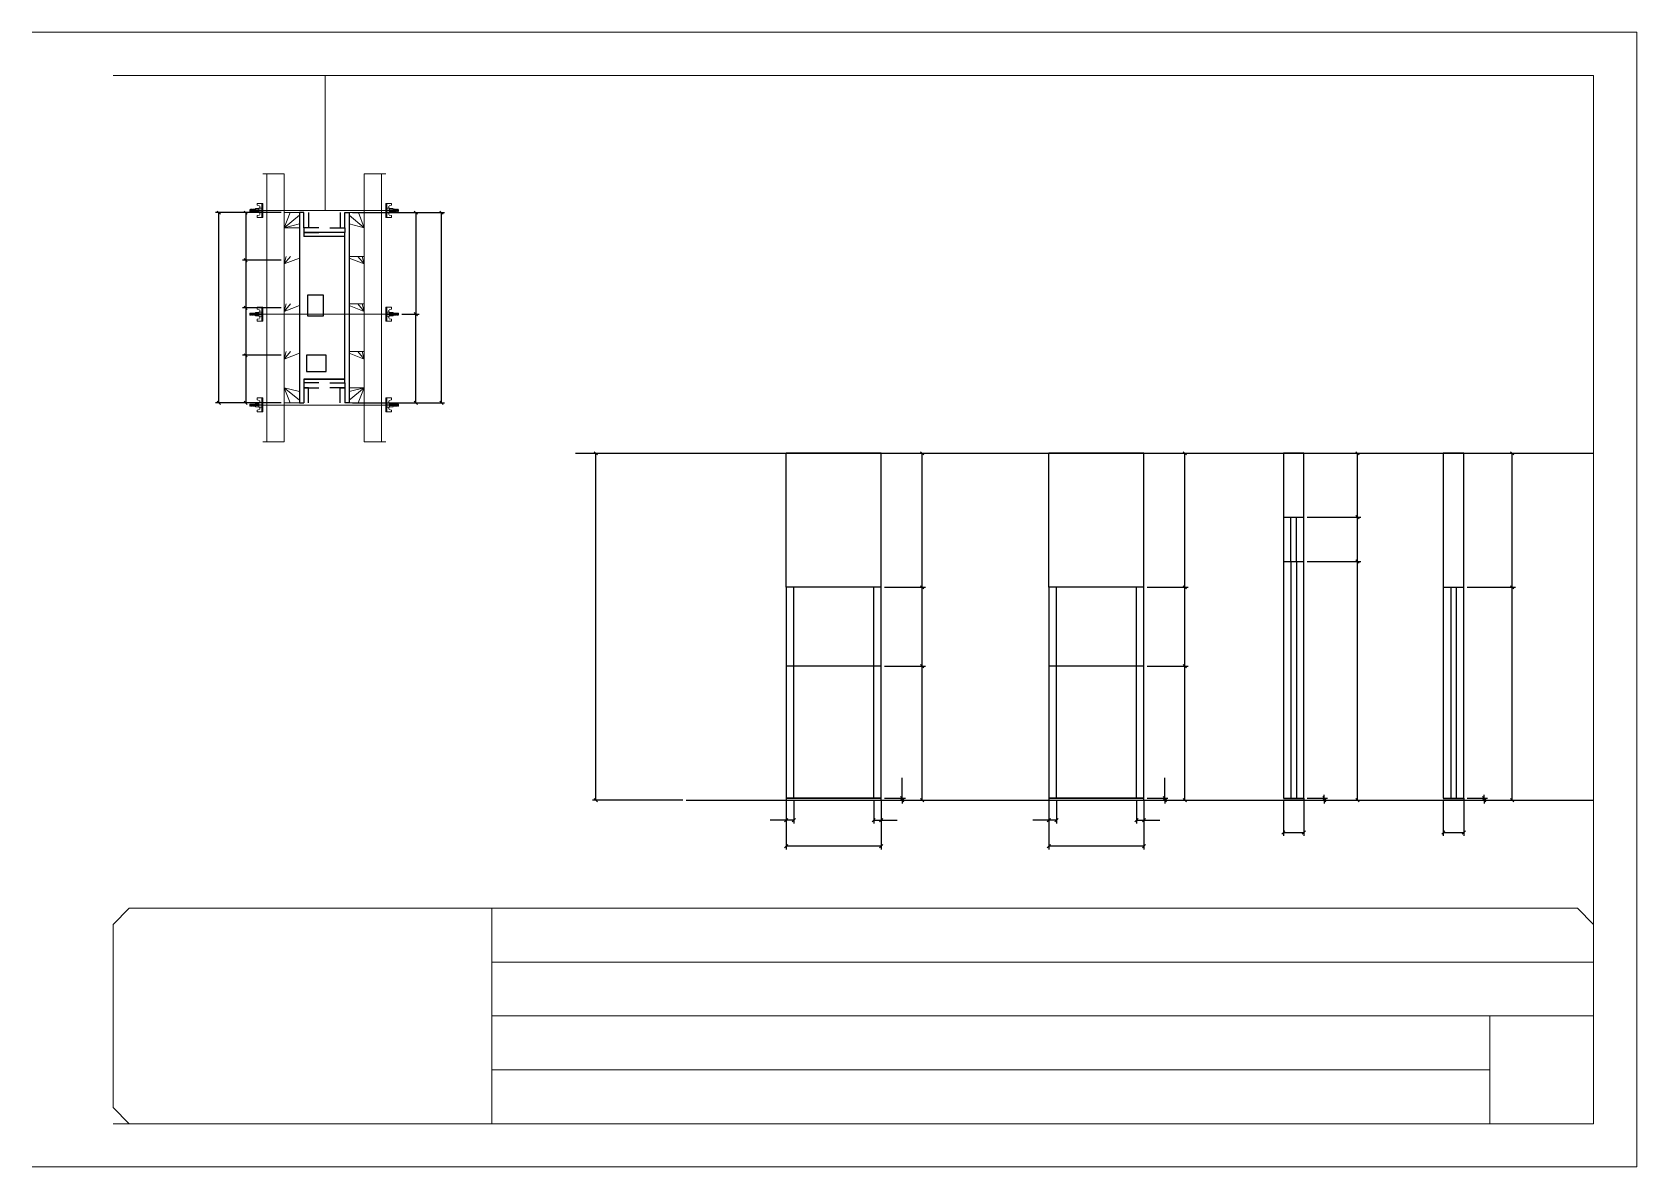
# Model space of a CAD drawing. Header units: metres. Extents: x 4341 to 8996, y 11849 to 12899.
# Drawn here: x 4341 to 5826, y 11849 to 12899 of the extents above; entities that cross this region are included whole.
import ezdxf

# ---------------------------------------------------------------- set-up
doc = ezdxf.new("R2010")
doc.units = ezdxf.units.M
for name, color, linetype in [('00 - FELIPE', 7, 'Continuous'), ('CHAPA', 7, 'Continuous'), ('COTA', 7, 'Continuous'), ('Hachura', 7, 'Continuous'), ('Madeira', 7, 'Continuous'), ('NIVEL 2° PAV.', 7, 'Continuous'), ('Nível', 7, 'Continuous'), ('Painéis', 7, 'Continuous'), ('Perfil Metálico', 7, 'Continuous'), ('SARR_2.2x7', 7, 'Continuous'), ('SARRAFO', 7, 'Continuous'), ('SARRAFO DE PRESSAO', 7, 'Continuous'), ('Texto Seção', 7, 'Continuous')]:
    doc.layers.add(name, color=color, linetype=linetype)

msp = doc.modelspace()

# ---------------------------------------------------------------- linework, layer by layer
at = {"layer": '00 - FELIPE', "color": 4, "lineweight": 25}
for p, q in [((5522.2, 12449.8), (5570.8, 12449.8)), ((5567.8, 12408.8), (5567.8, 12449.8)), ((5522.2, 12408.8), (5570.8, 12408.8))]:
    msp.add_line(p, q, dxfattribs=at)
at = {"layer": '00 - FELIPE', "color": 0, "lineweight": 25}
for p, q in [((5569.3, 12448.3), (5566.3, 12451.3)), ((5566.3, 12410.3), (5569.3, 12407.3))]:
    msp.add_line(p, q, dxfattribs=at)
at = {"layer": 'CHAPA', "color": 1, "lineweight": 25}
for points in [[(4592.6, 12731.5), (4588.6, 12731.5), (4588.6, 12555.5), (4592.6, 12555.5)], [(4592.6, 12731.5), (4588.6, 12731.5), (4588.6, 12555.5), (4592.6, 12555.5)], [(4630.6, 12731.5), (4634.6, 12731.5), (4634.6, 12555.5), (4630.6, 12555.5)], [(4630.6, 12731.5), (4634.6, 12731.5), (4634.6, 12555.5), (4630.6, 12555.5)], [(4630.6, 12709.5), (4630.6, 12713.1), (4592.6, 12713.1), (4592.6, 12709.5)], [(4630.6, 12709.5), (4630.6, 12713.1), (4592.6, 12713.1), (4592.6, 12709.5)], [(4630.6, 12573.9), (4630.6, 12577.5), (4592.6, 12577.5), (4592.6, 12573.9)], [(4630.6, 12573.9), (4630.6, 12577.5), (4592.6, 12577.5), (4592.6, 12573.9)]]:
    msp.add_lwpolyline(points, dxfattribs=at)
at = {"layer": 'COTA', "color": 241, "lineweight": 25}
for p, q in [((4571.6, 12731.5), (4511, 12731.5)), ((4514, 12555.5), (4514, 12731.5)), ((4571.6, 12731.5), (4535.9, 12731.5)), ((4538.9, 12731.5), (4538.9, 12687.5)), ((4637.6, 12731.5), (4723, 12731.5)), ((4671.6, 12731.5), (4699.3, 12731.5)), ((4696.3, 12731.5), (4696.3, 12637.6)), ((4720, 12555.5), (4720, 12731.5)), ((4571.6, 12687.5), (4535.9, 12687.5)), ((4571.6, 12687.5), (4535.9, 12687.5)), ((4538.9, 12687.5), (4538.9, 12643.5)), ((4571.6, 12643.5), (4535.9, 12643.5)), ((4571.6, 12643.5), (4535.9, 12643.5)), ((4538.9, 12643.5), (4538.9, 12599.5)), ((4683.4, 12637.6), (4699.3, 12637.6)), ((4683.4, 12637.6), (4699.3, 12637.6)), ((4696.3, 12555.5), (4696.3, 12637.6)), ((4571.6, 12599.5), (4535.9, 12599.5)), ((4571.6, 12599.5), (4535.9, 12599.5)), ((4538.9, 12599.5), (4538.9, 12555.5)), ((4571.6, 12555.5), (4511, 12555.5)), ((4571.6, 12555.5), (4535.9, 12555.5)), ((4637.6, 12555.5), (4723, 12555.5)), ((4671.6, 12555.5), (4699.3, 12555.5)), ((5127, 12508.8), (5039, 12508.8)), ((5039, 12384.8), (5039, 12508.8)), ((5127, 12384.8), (5127, 12508.8)), ((5370.1, 12508.8), (5282.1, 12508.8)), ((5282.1, 12384.8), (5282.1, 12508.8)), ((5370.1, 12384.8), (5370.1, 12508.8))]:
    msp.add_line(p, q, dxfattribs=at)
at = {"layer": 'COTA', "color": 0, "lineweight": 25}
for p, q in [((4515.5, 12730), (4512.5, 12733)), ((4540.4, 12730), (4537.4, 12733)), ((4697.8, 12730), (4694.8, 12733)), ((4721.5, 12730), (4718.5, 12733)), ((4537.4, 12689), (4540.4, 12686)), ((4540.4, 12686), (4537.4, 12689)), ((4537.4, 12645), (4540.4, 12642)), ((4540.4, 12642), (4537.4, 12645)), ((4697.8, 12636.1), (4694.8, 12639.1)), ((4694.8, 12639.1), (4697.8, 12636.1)), ((4537.4, 12601), (4540.4, 12598)), ((4540.4, 12598), (4537.4, 12601)), ((4512.5, 12557), (4515.5, 12554)), ((4537.4, 12557), (4540.4, 12554)), ((4694.8, 12557), (4697.8, 12554)), ((4718.5, 12557), (4721.5, 12554)), ((5166.4, 12507.3), (5163.4, 12510.3)), ((5409.4, 12507.3), (5406.4, 12510.3)), ((5569.3, 12507.3), (5566.3, 12510.3)), ((5712.3, 12507.3), (5709.3, 12510.3)), ((5566.3, 12451.3), (5569.3, 12448.3)), ((5569.3, 12407.3), (5566.3, 12410.3)), ((5166.4, 12383.3), (5163.4, 12386.3)), ((5163.4, 12386.3), (5166.4, 12383.3)), ((5409.4, 12383.3), (5406.4, 12386.3)), ((5406.4, 12386.3), (5409.4, 12383.3)), ((5709.3, 12386.3), (5712.3, 12383.3)), ((5712.3, 12383.3), (5709.3, 12386.3)), ((5163.4, 12313.3), (5166.4, 12310.3)), ((5166.4, 12310.3), (5163.4, 12313.3)), ((5406.4, 12313.3), (5409.4, 12310.3)), ((5409.4, 12310.3), (5406.4, 12313.3)), ((5144.8, 12191.3), (5147.8, 12188.3)), ((5147.8, 12186.3), (5144.8, 12189.3)), ((5163.4, 12189.3), (5166.4, 12186.3)), ((5387.8, 12191.3), (5390.8, 12188.3)), ((5390.8, 12186.3), (5387.8, 12189.3)), ((5406.4, 12189.3), (5409.4, 12186.3)), ((5535.5, 12191.3), (5538.5, 12188.3)), ((5538.5, 12186.3), (5535.5, 12189.3)), ((5566.3, 12189.3), (5569.3, 12186.3)), ((5683.5, 12191.3), (5686.5, 12188.3)), ((5686.5, 12186.3), (5683.5, 12189.3)), ((5709.3, 12189.3), (5712.3, 12186.3)), ((5040.5, 12170.8), (5037.5, 12167.8)), ((5044.5, 12167.8), (5047.5, 12170.8)), ((5121.5, 12170.8), (5118.5, 12167.8)), ((5125.5, 12167.8), (5128.5, 12170.8)), ((5283.6, 12170.8), (5280.6, 12167.8)), ((5287.6, 12167.8), (5290.6, 12170.8)), ((5364.6, 12170.8), (5361.6, 12167.8)), ((5368.6, 12167.8), (5371.6, 12170.8)), ((5500.6, 12159.4), (5497.6, 12156.4)), ((5516.6, 12156.4), (5519.6, 12159.4)), ((5648.6, 12159.4), (5645.6, 12156.4)), ((5664.6, 12156.4), (5667.6, 12159.4)), ((5040.5, 12146.7), (5037.5, 12143.7)), ((5125.5, 12143.7), (5128.5, 12146.7)), ((5283.6, 12146.7), (5280.6, 12143.7)), ((5368.6, 12143.7), (5371.6, 12146.7))]:
    msp.add_line(p, q, dxfattribs=at)
at = {"layer": 'COTA', "color": 180, "lineweight": 25}
for p, q in [((4611, 12655.1), (4596, 12655.1)), ((4596, 12655.1), (4596, 12636.1)), ((4611, 12636.1), (4611, 12655.1)), ((4596, 12636.1), (4611, 12636.1)), ((4613.3, 12599.5), (4595.3, 12599.5)), ((4595.3, 12599.5), (4595.3, 12584.5)), ((4613.3, 12584.5), (4613.3, 12599.5)), ((4595.3, 12584.5), (4613.3, 12584.5))]:
    msp.add_line(p, q, dxfattribs=at)
at = {"layer": 'COTA', "color": 4, "lineweight": 25}
for p, q in [((5130, 12508.8), (5167.9, 12508.8)), ((5164.9, 12384.8), (5164.9, 12508.8)), ((5373.1, 12508.8), (5410.9, 12508.8)), ((5407.9, 12384.8), (5407.9, 12508.8)), ((5521.1, 12508.8), (5570.8, 12508.8)), ((5567.8, 12449.8), (5567.8, 12508.8)), ((5669.1, 12508.8), (5713.8, 12508.8)), ((5710.8, 12384.8), (5710.8, 12508.8)), ((5521.1, 12449.8), (5570.8, 12449.8)), ((5521.1, 12408.8), (5570.8, 12408.8)), ((5567.8, 12187.8), (5567.8, 12408.8)), ((5130, 12384.8), (5167.9, 12384.8)), ((5130, 12384.8), (5167.9, 12384.8)), ((5164.9, 12311.8), (5164.9, 12384.8)), ((5373.1, 12384.8), (5410.9, 12384.8)), ((5373.1, 12384.8), (5410.9, 12384.8)), ((5407.9, 12311.8), (5407.9, 12384.8)), ((5669.1, 12384.8), (5713.8, 12384.8)), ((5669.1, 12384.8), (5713.8, 12384.8)), ((5710.8, 12187.8), (5710.8, 12384.8)), ((5130, 12311.8), (5167.9, 12311.8)), ((5130, 12311.8), (5167.9, 12311.8)), ((5164.9, 12187.8), (5164.9, 12311.8)), ((5373.1, 12311.8), (5410.9, 12311.8)), ((5373.1, 12311.8), (5410.9, 12311.8)), ((5407.9, 12187.8), (5407.9, 12311.8)), ((5146.3, 12189.8), (5146.3, 12208.6)), ((5389.3, 12189.8), (5389.3, 12208.6)), ((5537, 12189.8), (5537, 12192.8)), ((5685, 12189.8), (5685, 12192.8)), ((5039, 12186.8), (5039, 12142.2)), ((5039, 12184.8), (5039, 12166.3)), ((5046, 12186.8), (5046, 12166.3)), ((5120, 12186.8), (5120, 12166.3)), ((5127, 12186.8), (5127, 12142.2)), ((5127, 12184.8), (5127, 12166.3)), ((5130, 12189.8), (5149.3, 12189.8)), ((5130, 12187.8), (5149.3, 12187.8)), ((5130, 12187.8), (5167.9, 12187.8)), ((5146.3, 12187.8), (5146.3, 12189.8)), ((5146.3, 12187.8), (5146.3, 12184.8)), ((5282.1, 12186.8), (5282.1, 12142.2)), ((5282.1, 12184.8), (5282.1, 12166.3)), ((5289.1, 12186.8), (5289.1, 12166.3)), ((5363.1, 12186.8), (5363.1, 12166.3)), ((5370.1, 12186.8), (5370.1, 12142.2)), ((5370.1, 12184.8), (5370.1, 12166.3)), ((5373.1, 12189.8), (5392.3, 12189.8)), ((5373.1, 12187.8), (5392.3, 12187.8)), ((5373.1, 12187.8), (5410.9, 12187.8)), ((5389.3, 12187.8), (5389.3, 12189.8)), ((5389.3, 12187.8), (5389.3, 12184.8)), ((5499.1, 12186.8), (5499.1, 12154.9)), ((5518.1, 12186.8), (5518.1, 12154.9)), ((5521.1, 12189.8), (5540, 12189.8)), ((5521.1, 12187.8), (5540, 12187.8)), ((5521.1, 12187.8), (5570.8, 12187.8)), ((5537, 12187.8), (5537, 12189.8)), ((5537, 12187.8), (5537, 12184.8)), ((5647.1, 12186.8), (5647.1, 12154.9)), ((5666.1, 12186.8), (5666.1, 12154.9)), ((5669.1, 12189.8), (5688, 12189.8)), ((5669.1, 12187.8), (5688, 12187.8)), ((5669.1, 12187.8), (5713.8, 12187.8)), ((5685, 12187.8), (5685, 12189.8)), ((5685, 12187.8), (5685, 12184.8)), ((5039, 12169.3), (5024.3, 12169.3)), ((5046, 12169.3), (5039, 12169.3)), ((5120, 12169.3), (5127, 12169.3)), ((5127, 12169.3), (5141.8, 12169.3)), ((5282.1, 12169.3), (5267.3, 12169.3)), ((5289.1, 12169.3), (5282.1, 12169.3)), ((5363.1, 12169.3), (5370.1, 12169.3)), ((5370.1, 12169.3), (5384.8, 12169.3)), ((5499.1, 12157.9), (5518.1, 12157.9)), ((5647.1, 12157.9), (5666.1, 12157.9)), ((5127, 12145.2), (5039, 12145.2)), ((5370.1, 12145.2), (5282.1, 12145.2))]:
    msp.add_line(p, q, dxfattribs=at)
at = {"layer": 'COTA', "color": 241, "lineweight": 25}
for points in [[(5518.1, 12449.8), (5518.1, 12508.8), (5499.1, 12508.8), (5499.1, 12449.8)], [(5666.1, 12384.8), (5666.1, 12508.8), (5647.1, 12508.8), (5647.1, 12384.8)]]:
    msp.add_lwpolyline(points, dxfattribs=at)
at = {"layer": 'Hachura', "color": 0, "lineweight": 9}
for p, q in [((4543.1, 12734.6), (4542.8, 12734.2)), ((4542.8, 12734.2), (4542.8, 12733)), ((4543.1, 12732.6), (4542.8, 12733)), ((4543.4, 12734.6), (4543.1, 12734.6)), ((4543.1, 12732.6), (4543.1, 12734.6)), ((4543.7, 12732.6), (4543.1, 12733.9)), ((4543.7, 12732.5), (4543.1, 12733.7)), ((4543.1, 12733.1), (4543.4, 12732.5)), ((4543.1, 12732.9), (4543.2, 12732.6)), ((4543.4, 12734.6), (4544.4, 12732.6)), ((4543.4, 12734.6), (4544.4, 12732.6)), ((4543.5, 12734.6), (4544.6, 12732.5)), ((4544.8, 12732.5), (4543.7, 12734.7)), ((4543.7, 12732.6), (4544.4, 12732.6)), ((4544.6, 12734.6), (4543.9, 12734.6)), ((4544.9, 12732.6), (4543.9, 12734.6)), ((4544.6, 12734.6), (4545.5, 12732.6)), ((4544.7, 12734.6), (4545.7, 12732.5)), ((4546, 12732.5), (4544.9, 12734.7)), ((4545.5, 12732.6), (4544.9, 12732.6)), ((4545.7, 12734.6), (4545.1, 12734.6)), ((4546.1, 12732.6), (4545.1, 12734.6)), ((4545.3, 12734.6), (4545.1, 12734.6)), ((4545.7, 12734.6), (4546.7, 12732.6)), ((4545.8, 12734.6), (4546.9, 12732.5)), ((4547.1, 12732.5), (4546.1, 12734.7)), ((4546.3, 12732.6), (4546.1, 12732.6)), ((4546.9, 12734.6), (4546.2, 12734.6)), ((4547.2, 12732.6), (4546.2, 12734.6)), ((4546.3, 12732.6), (4546.7, 12732.6)), ((4546.9, 12734.6), (4547.9, 12732.6)), ((4547.9, 12733.4), (4547.2, 12734.7)), ((4547.2, 12732.6), (4547.9, 12732.6)), ((4547.9, 12733.7), (4547.4, 12734.6)), ((4547.9, 12734.6), (4547.4, 12734.6)), ((4547.9, 12731.9), (4547.9, 12735.2)), ((4547.9, 12731.9), (4547.9, 12735.2)), ((4547.9, 12735.2), (4551.1, 12735.2)), ((4547.9, 12734.2), (4551.1, 12734.2)), ((4547.9, 12732.6), (4551.1, 12732.6)), ((4551.1, 12731.9), (4547.9, 12731.9)), ((4554.6, 12740), (4549.4, 12740)), ((4549.4, 12740), (4549.4, 12738.3)), ((4549.4, 12738.3), (4551.6, 12737.7)), ((4549.4, 12728.8), (4551.6, 12729.3)), ((4549.4, 12727.1), (4549.4, 12728.8)), ((4553.7, 12727.1), (4549.4, 12727.1)), ((4551.1, 12735.5), (4551.1, 12731.6)), ((4553.7, 12735.5), (4551.1, 12735.5)), ((4551.1, 12731.6), (4551.1, 12731.9)), ((4551.1, 12731.6), (4551.1, 12731.9)), ((4551.1, 12731.6), (4553.7, 12731.6)), ((4553.7, 12733.8), (4551.7, 12733.8)), ((4551.7, 12733.3), (4553.7, 12733.3)), ((4551.9, 12737.4), (4551.9, 12735.5)), ((4551.9, 12729.7), (4551.9, 12731.6)), ((4553.6, 12739.8), (4554.6, 12739.8)), ((4553.6, 12739.6), (4554.6, 12739.6)), ((4553.6, 12739.3), (4554.6, 12739.3)), ((4553.6, 12738.8), (4554.6, 12738.8)), ((4553.6, 12738), (4554.6, 12738)), ((4553.6, 12736.6), (4554.6, 12736.6)), ((4553.6, 12730.5), (4554.6, 12730.5)), ((4553.6, 12729.1), (4554.6, 12729.1)), ((4553.6, 12728.2), (4554.6, 12728.2)), ((4553.6, 12727.8), (4554.6, 12727.8)), ((4553.6, 12727.4), (4554.6, 12727.4)), ((4553.6, 12727.2), (4554.6, 12727.2)), ((4553.7, 12740), (4553.7, 12727.1)), ((4553.7, 12740), (4553.7, 12734.8)), ((4553.7, 12733.5), (4553.7, 12735.5)), ((4553.7, 12734.8), (4553.7, 12734.2)), ((4553.7, 12733.5), (4554.6, 12733.5)), ((4553.7, 12727.1), (4554.6, 12727.1)), ((4554, 12734.5), (4553.8, 12734.5)), ((4553.8, 12732.6), (4554.2, 12732.6)), ((4554.4, 12734.5), (4554, 12734.5)), ((4554.6, 12727.1), (4554.6, 12740)), ((4554.6, 12728), (4554.6, 12735.9)), ((4668.6, 12727.1), (4668.6, 12740)), ((4668.6, 12740), (4673.7, 12740)), ((4669.5, 12739.8), (4668.6, 12739.8)), ((4669.5, 12739.6), (4668.6, 12739.6)), ((4669.5, 12739.3), (4668.6, 12739.3)), ((4669.5, 12738.8), (4668.6, 12738.8)), ((4669.5, 12738), (4668.6, 12738)), ((4669.5, 12736.6), (4668.6, 12736.6)), ((4668.6, 12728), (4668.6, 12735.9)), ((4669.5, 12733.5), (4668.6, 12733.5)), ((4669.5, 12730.5), (4668.6, 12730.5)), ((4669.5, 12729.1), (4668.6, 12729.1)), ((4669.5, 12728.2), (4668.6, 12728.2)), ((4669.5, 12727.8), (4668.6, 12727.8)), ((4669.5, 12727.4), (4668.6, 12727.4)), ((4669.5, 12727.2), (4668.6, 12727.2)), ((4669.5, 12727.1), (4668.6, 12727.1)), ((4668.7, 12734.5), (4669.2, 12734.5)), ((4669.3, 12732.6), (4668.9, 12732.6)), ((4669.2, 12734.5), (4669.4, 12734.5)), ((4669.5, 12740), (4669.5, 12727.1)), ((4669.5, 12740), (4669.5, 12734.8)), ((4669.5, 12733.5), (4669.5, 12735.5)), ((4669.5, 12735.5), (4672.1, 12735.5)), ((4669.5, 12734.8), (4669.5, 12734.2)), ((4669.5, 12733.8), (4671.5, 12733.8)), ((4671.5, 12733.3), (4669.5, 12733.3)), ((4672.1, 12731.6), (4669.5, 12731.6)), ((4669.5, 12727.1), (4673.7, 12727.1)), ((4671.3, 12737.4), (4671.3, 12735.5)), ((4671.3, 12729.7), (4671.3, 12731.6)), ((4673.7, 12738.3), (4671.5, 12737.7)), ((4673.7, 12728.8), (4671.5, 12729.3)), ((4672.1, 12735.5), (4672.1, 12731.6)), ((4675.3, 12735.2), (4672.1, 12735.2)), ((4675.3, 12734.2), (4672.1, 12734.2)), ((4675.3, 12732.6), (4672.1, 12732.6)), ((4672.1, 12731.9), (4675.3, 12731.9)), ((4672.1, 12731.6), (4672.1, 12731.9)), ((4672.1, 12731.6), (4672.1, 12731.9)), ((4673.7, 12740), (4673.7, 12738.3)), ((4673.7, 12727.1), (4673.7, 12728.8)), ((4675.2, 12731.9), (4675.2, 12735.2)), ((4675.3, 12731.9), (4675.3, 12735.2)), ((4675.3, 12733.4), (4675.9, 12734.7)), ((4676.2, 12734.6), (4675.3, 12732.6)), ((4675.3, 12733.7), (4675.7, 12734.6)), ((4675.3, 12734.6), (4675.7, 12734.6)), ((4675.9, 12732.6), (4675.3, 12732.6)), ((4675.9, 12732.6), (4676.9, 12734.6)), ((4676, 12732.5), (4677.1, 12734.7)), ((4676.2, 12734.6), (4676.9, 12734.6)), ((4677.3, 12734.6), (4676.2, 12732.5)), ((4677.4, 12734.6), (4676.4, 12732.6)), ((4676.9, 12732.6), (4676.4, 12732.6)), ((4676.9, 12732.6), (4677.1, 12732.6)), ((4677.1, 12732.6), (4678, 12734.6)), ((4677.2, 12732.5), (4678.2, 12734.7)), ((4677.4, 12734.6), (4678, 12734.6)), ((4678.5, 12734.6), (4677.4, 12732.5)), ((4678.6, 12734.6), (4677.6, 12732.6)), ((4677.6, 12732.6), (4678.2, 12732.6)), ((4677.8, 12734.6), (4678, 12734.6)), ((4678.2, 12732.6), (4679.2, 12734.6)), ((4678.3, 12732.5), (4679.4, 12734.7)), ((4678.6, 12734.6), (4679.2, 12734.6)), ((4679.6, 12734.6), (4678.6, 12732.5)), ((4679.7, 12734.6), (4678.8, 12732.6)), ((4679.7, 12734.6), (4678.8, 12732.6)), ((4679.4, 12732.6), (4678.8, 12732.6)), ((4679.4, 12732.6), (4680, 12733.9)), ((4679.5, 12732.5), (4680, 12733.7)), ((4679.7, 12734.6), (4680, 12734.6)), ((4680, 12733.1), (4679.7, 12732.5)), ((4680, 12732.9), (4679.9, 12732.6)), ((4680, 12734.6), (4680.4, 12734.2)), ((4680, 12732.6), (4680, 12734.6)), ((4680, 12732.6), (4680.4, 12733)), ((4680.4, 12734.2), (4680.4, 12733)), ((4543.1, 12638.6), (4542.8, 12638.2)), ((4542.8, 12638.2), (4542.8, 12637)), ((4543.4, 12638.6), (4543.1, 12638.6)), ((4543.1, 12636.6), (4543.1, 12638.6)), ((4543.7, 12636.6), (4543.1, 12637.9)), ((4543.7, 12636.5), (4543.1, 12637.7)), ((4543.4, 12638.6), (4544.4, 12636.6)), ((4543.4, 12638.6), (4544.4, 12636.6)), ((4543.5, 12638.6), (4544.6, 12636.5)), ((4544.8, 12636.5), (4543.7, 12638.7)), ((4544.6, 12638.6), (4543.9, 12638.6)), ((4544.9, 12636.6), (4543.9, 12638.6)), ((4544.6, 12638.6), (4545.5, 12636.6)), ((4544.7, 12638.6), (4545.7, 12636.5)), ((4546, 12636.5), (4544.9, 12638.7)), ((4545.7, 12638.6), (4545.1, 12638.6)), ((4546.1, 12636.6), (4545.1, 12638.6)), ((4545.3, 12638.6), (4545.1, 12638.6)), ((4545.7, 12638.6), (4546.7, 12636.6)), ((4545.8, 12638.6), (4546.9, 12636.5)), ((4547.1, 12636.5), (4546.1, 12638.7)), ((4546.9, 12638.6), (4546.2, 12638.6)), ((4547.2, 12636.6), (4546.2, 12638.6)), ((4546.9, 12638.6), (4547.9, 12636.6)), ((4547.9, 12637.4), (4547.2, 12638.7)), ((4547.9, 12637.7), (4547.4, 12638.6)), ((4547.9, 12638.6), (4547.4, 12638.6)), ((4547.9, 12635.9), (4547.9, 12639.2)), ((4547.9, 12635.9), (4547.9, 12639.2)), ((4547.9, 12639.2), (4551.1, 12639.2)), ((4547.9, 12638.2), (4551.1, 12638.2)), ((4554.6, 12644), (4549.4, 12644)), ((4549.4, 12644), (4549.4, 12642.3)), ((4549.4, 12642.3), (4551.6, 12641.7)), ((4551.1, 12639.5), (4551.1, 12635.6)), ((4553.7, 12639.5), (4551.1, 12639.5)), ((4553.7, 12637.8), (4551.7, 12637.8)), ((4551.9, 12641.4), (4551.9, 12639.5)), ((4553.6, 12643.8), (4554.6, 12643.8)), ((4553.6, 12643.6), (4554.6, 12643.6)), ((4553.6, 12643.3), (4554.6, 12643.3)), ((4553.6, 12642.8), (4554.6, 12642.8)), ((4553.6, 12642), (4554.6, 12642)), ((4553.6, 12640.6), (4554.6, 12640.6)), ((4553.7, 12644), (4553.7, 12631.1)), ((4553.7, 12644), (4553.7, 12638.8)), ((4553.7, 12637.5), (4553.7, 12639.5)), ((4553.7, 12638.8), (4553.7, 12638.2)), ((4553.7, 12637.5), (4554.6, 12637.5)), ((4554, 12638.5), (4553.8, 12638.5)), ((4554.4, 12638.5), (4554, 12638.5)), ((4554.6, 12631.1), (4554.6, 12644)), ((4554.6, 12632), (4554.6, 12639.9)), ((4668.6, 12631.1), (4668.6, 12644)), ((4668.6, 12644), (4673.7, 12644)), ((4669.5, 12643.8), (4668.6, 12643.8)), ((4669.5, 12643.6), (4668.6, 12643.6)), ((4669.5, 12643.3), (4668.6, 12643.3)), ((4669.5, 12642.8), (4668.6, 12642.8)), ((4669.5, 12642), (4668.6, 12642)), ((4669.5, 12640.6), (4668.6, 12640.6)), ((4668.6, 12632), (4668.6, 12639.9)), ((4669.5, 12637.5), (4668.6, 12637.5)), ((4668.7, 12638.5), (4669.2, 12638.5)), ((4669.2, 12638.5), (4669.4, 12638.5)), ((4669.5, 12644), (4669.5, 12631.1)), ((4669.5, 12644), (4669.5, 12638.8)), ((4669.5, 12637.5), (4669.5, 12639.5)), ((4669.5, 12639.5), (4672.1, 12639.5)), ((4669.5, 12638.8), (4669.5, 12638.2)), ((4669.5, 12637.8), (4671.5, 12637.8)), ((4671.3, 12641.4), (4671.3, 12639.5)), ((4673.7, 12642.3), (4671.5, 12641.7)), ((4672.1, 12639.5), (4672.1, 12635.6)), ((4675.3, 12639.2), (4672.1, 12639.2)), ((4675.3, 12638.2), (4672.1, 12638.2)), ((4673.7, 12644), (4673.7, 12642.3)), ((4675.2, 12635.9), (4675.2, 12639.2)), ((4675.3, 12635.9), (4675.3, 12639.2)), ((4675.3, 12637.4), (4675.9, 12638.7)), ((4676.2, 12638.6), (4675.3, 12636.6)), ((4675.3, 12637.7), (4675.7, 12638.6)), ((4675.3, 12638.6), (4675.7, 12638.6)), ((4675.9, 12636.6), (4676.9, 12638.6)), ((4676, 12636.5), (4677.1, 12638.7)), ((4676.2, 12638.6), (4676.9, 12638.6)), ((4677.3, 12638.6), (4676.2, 12636.5)), ((4677.4, 12638.6), (4676.4, 12636.6)), ((4677.1, 12636.6), (4678, 12638.6)), ((4677.2, 12636.5), (4678.2, 12638.7)), ((4677.4, 12638.6), (4678, 12638.6)), ((4678.5, 12638.6), (4677.4, 12636.5)), ((4678.6, 12638.6), (4677.6, 12636.6)), ((4677.8, 12638.6), (4678, 12638.6)), ((4678.2, 12636.6), (4679.2, 12638.6)), ((4678.3, 12636.5), (4679.4, 12638.7)), ((4678.6, 12638.6), (4679.2, 12638.6)), ((4679.6, 12638.6), (4678.6, 12636.5)), ((4679.7, 12638.6), (4678.8, 12636.6)), ((4679.7, 12638.6), (4678.8, 12636.6)), ((4679.4, 12636.6), (4680, 12637.9)), ((4679.5, 12636.5), (4680, 12637.7)), ((4679.7, 12638.6), (4680, 12638.6)), ((4680, 12638.6), (4680.4, 12638.2)), ((4680, 12636.6), (4680, 12638.6)), ((4680.4, 12638.2), (4680.4, 12637)), ((4543.1, 12636.6), (4542.8, 12637)), ((4543.1, 12637.1), (4543.4, 12636.5)), ((4543.1, 12636.9), (4543.2, 12636.6)), ((4543.7, 12636.6), (4544.4, 12636.6)), ((4545.5, 12636.6), (4544.9, 12636.6)), ((4546.3, 12636.6), (4546.1, 12636.6)), ((4546.3, 12636.6), (4546.7, 12636.6)), ((4547.2, 12636.6), (4547.9, 12636.6)), ((4547.9, 12636.6), (4551.1, 12636.6)), ((4551.1, 12635.9), (4547.9, 12635.9)), ((4549.4, 12632.8), (4551.6, 12633.3)), ((4549.4, 12631.1), (4549.4, 12632.8)), ((4553.7, 12631.1), (4549.4, 12631.1)), ((4551.1, 12635.6), (4551.1, 12635.9)), ((4551.1, 12635.6), (4551.1, 12635.9)), ((4551.1, 12635.6), (4553.7, 12635.6)), ((4551.7, 12637.3), (4553.7, 12637.3)), ((4551.9, 12633.7), (4551.9, 12635.6)), ((4553.6, 12634.5), (4554.6, 12634.5)), ((4553.6, 12633.1), (4554.6, 12633.1)), ((4553.6, 12632.2), (4554.6, 12632.2)), ((4553.6, 12631.8), (4554.6, 12631.8)), ((4553.6, 12631.4), (4554.6, 12631.4)), ((4553.6, 12631.2), (4554.6, 12631.2)), ((4553.7, 12631.1), (4554.6, 12631.1)), ((4553.8, 12636.6), (4554.2, 12636.6)), ((4669.5, 12634.5), (4668.6, 12634.5)), ((4669.5, 12633.1), (4668.6, 12633.1)), ((4669.5, 12632.2), (4668.6, 12632.2)), ((4669.5, 12631.8), (4668.6, 12631.8)), ((4669.5, 12631.4), (4668.6, 12631.4)), ((4669.5, 12631.2), (4668.6, 12631.2)), ((4669.5, 12631.1), (4668.6, 12631.1)), ((4669.3, 12636.6), (4668.9, 12636.6)), ((4671.5, 12637.3), (4669.5, 12637.3)), ((4672.1, 12635.6), (4669.5, 12635.6)), ((4669.5, 12631.1), (4673.7, 12631.1)), ((4671.3, 12633.7), (4671.3, 12635.6)), ((4673.7, 12632.8), (4671.5, 12633.3)), ((4675.3, 12636.6), (4672.1, 12636.6)), ((4672.1, 12635.9), (4675.3, 12635.9)), ((4672.1, 12635.6), (4672.1, 12635.9)), ((4672.1, 12635.6), (4672.1, 12635.9)), ((4673.7, 12631.1), (4673.7, 12632.8)), ((4675.9, 12636.6), (4675.3, 12636.6)), ((4676.9, 12636.6), (4676.4, 12636.6)), ((4676.9, 12636.6), (4677.1, 12636.6)), ((4677.6, 12636.6), (4678.2, 12636.6)), ((4679.4, 12636.6), (4678.8, 12636.6)), ((4680, 12637.1), (4679.7, 12636.5)), ((4680, 12636.9), (4679.9, 12636.6)), ((4680, 12636.6), (4680.4, 12637)), ((4543.1, 12554.4), (4542.8, 12554.1)), ((4542.8, 12552.8), (4542.8, 12554.1)), ((4543.1, 12552.5), (4542.8, 12552.8)), ((4543.1, 12553.9), (4543.4, 12554.6)), ((4543.7, 12554.5), (4543.1, 12553.4)), ((4543.1, 12554.2), (4543.2, 12554.4)), ((4543.7, 12554.4), (4543.1, 12553.1)), ((4543.1, 12554.4), (4543.1, 12552.5)), ((4543.4, 12552.5), (4543.1, 12552.5)), ((4543.4, 12552.5), (4544.4, 12554.4)), ((4543.4, 12552.5), (4544.4, 12554.4)), ((4543.5, 12552.4), (4544.6, 12554.6)), ((4544.8, 12554.5), (4543.7, 12552.4)), ((4543.7, 12554.4), (4544.4, 12554.4)), ((4544.9, 12554.4), (4543.9, 12552.5)), ((4544.6, 12552.5), (4543.9, 12552.5)), ((4544.6, 12552.5), (4545.5, 12554.4)), ((4544.7, 12552.4), (4545.7, 12554.6)), ((4546, 12554.5), (4544.9, 12552.4)), ((4545.5, 12554.4), (4544.9, 12554.4)), ((4546.1, 12554.4), (4545.1, 12552.5)), ((4545.7, 12552.5), (4545.1, 12552.5)), ((4545.3, 12552.5), (4545.1, 12552.5)), ((4545.7, 12552.5), (4546.7, 12554.4)), ((4545.8, 12552.4), (4546.9, 12554.6)), ((4547.1, 12554.5), (4546.1, 12552.4)), ((4546.3, 12554.4), (4546.1, 12554.4)), ((4547.2, 12554.4), (4546.2, 12552.5)), ((4546.9, 12552.5), (4546.2, 12552.5)), ((4546.3, 12554.4), (4546.7, 12554.4)), ((4546.9, 12552.5), (4547.9, 12554.4)), ((4547.2, 12554.4), (4547.9, 12554.4)), ((4547.9, 12553.7), (4547.2, 12552.4)), ((4547.9, 12553.4), (4547.4, 12552.5)), ((4547.9, 12552.5), (4547.4, 12552.5)), ((4547.9, 12555.2), (4547.9, 12551.9)), ((4547.9, 12555.2), (4547.9, 12551.9)), ((4551.1, 12555.2), (4547.9, 12555.2)), ((4547.9, 12554.4), (4551.1, 12554.4)), ((4547.9, 12552.9), (4551.1, 12552.9)), ((4547.9, 12551.9), (4551.1, 12551.9)), ((4553.7, 12560), (4549.4, 12560)), ((4549.4, 12560), (4549.4, 12558.3)), ((4549.4, 12558.3), (4551.6, 12557.7)), ((4549.4, 12548.8), (4551.6, 12549.3)), ((4549.4, 12547.1), (4549.4, 12548.8)), ((4551.1, 12551.6), (4551.1, 12555.5)), ((4551.1, 12555.5), (4553.7, 12555.5)), ((4551.1, 12555.5), (4551.1, 12555.2)), ((4551.1, 12555.5), (4551.1, 12555.2)), ((4553.7, 12551.6), (4551.1, 12551.6)), ((4551.7, 12553.7), (4553.7, 12553.7)), ((4553.7, 12553.2), (4551.7, 12553.2)), ((4551.9, 12557.4), (4551.9, 12555.5)), ((4551.9, 12549.7), (4551.9, 12551.6)), ((4553.6, 12559.8), (4554.6, 12559.8)), ((4553.6, 12559.6), (4554.6, 12559.6)), ((4553.6, 12559.3), (4554.6, 12559.3)), ((4553.6, 12558.8), (4554.6, 12558.8)), ((4553.6, 12558), (4554.6, 12558)), ((4553.6, 12556.6), (4554.6, 12556.6)), ((4553.6, 12550.5), (4554.6, 12550.5)), ((4553.6, 12549.1), (4554.6, 12549.1)), ((4553.7, 12547.1), (4553.7, 12560)), ((4553.7, 12560), (4554.6, 12560)), ((4553.7, 12553.5), (4553.7, 12551.6)), ((4553.7, 12553.5), (4554.6, 12553.5)), ((4553.7, 12552.2), (4553.7, 12552.9)), ((4553.7, 12547.1), (4553.7, 12552.2)), ((4553.8, 12554.5), (4554.2, 12554.5)), ((4554, 12552.6), (4553.8, 12552.6)), ((4554.4, 12552.6), (4554, 12552.6)), ((4554.6, 12560), (4554.6, 12547.1)), ((4554.6, 12559), (4554.6, 12551.2)), ((4668.6, 12560), (4668.6, 12547.1)), ((4669.5, 12560), (4668.6, 12560)), ((4669.5, 12559.8), (4668.6, 12559.8)), ((4669.5, 12559.6), (4668.6, 12559.6)), ((4669.5, 12559.3), (4668.6, 12559.3)), ((4668.6, 12559), (4668.6, 12551.2)), ((4669.5, 12558.8), (4668.6, 12558.8)), ((4669.5, 12558), (4668.6, 12558)), ((4669.5, 12556.6), (4668.6, 12556.6)), ((4669.5, 12553.5), (4668.6, 12553.5)), ((4669.5, 12550.5), (4668.6, 12550.5)), ((4669.5, 12549.1), (4668.6, 12549.1)), ((4668.7, 12552.6), (4669.2, 12552.6)), ((4669.3, 12554.5), (4668.9, 12554.5)), ((4669.2, 12552.6), (4669.4, 12552.6)), ((4669.5, 12547.1), (4669.5, 12560)), ((4669.5, 12560), (4673.7, 12560)), ((4672.1, 12555.5), (4669.5, 12555.5)), ((4671.5, 12553.7), (4669.5, 12553.7)), ((4669.5, 12553.5), (4669.5, 12551.6)), ((4669.5, 12553.2), (4671.5, 12553.2)), ((4669.5, 12552.2), (4669.5, 12552.9)), ((4669.5, 12547.1), (4669.5, 12552.2)), ((4669.5, 12551.6), (4672.1, 12551.6)), ((4671.3, 12557.4), (4671.3, 12555.5)), ((4671.3, 12549.7), (4671.3, 12551.6)), ((4673.7, 12558.3), (4671.5, 12557.7)), ((4673.7, 12548.8), (4671.5, 12549.3)), ((4672.1, 12551.6), (4672.1, 12555.5)), ((4672.1, 12555.5), (4672.1, 12555.2)), ((4672.1, 12555.5), (4672.1, 12555.2)), ((4672.1, 12555.2), (4675.3, 12555.2)), ((4675.3, 12554.4), (4672.1, 12554.4)), ((4675.3, 12552.9), (4672.1, 12552.9)), ((4675.3, 12551.9), (4672.1, 12551.9)), ((4673.7, 12560), (4673.7, 12558.3)), ((4673.7, 12547.1), (4673.7, 12548.8)), ((4675.2, 12555.2), (4675.2, 12551.9)), ((4675.3, 12555.2), (4675.3, 12551.9)), ((4675.9, 12554.4), (4675.3, 12554.4)), ((4676.2, 12552.5), (4675.3, 12554.4)), ((4675.3, 12553.7), (4675.9, 12552.4)), ((4675.3, 12553.4), (4675.7, 12552.5)), ((4675.3, 12552.5), (4675.7, 12552.5)), ((4675.9, 12554.4), (4676.9, 12552.5)), ((4676, 12554.5), (4677.1, 12552.4)), ((4677.3, 12552.4), (4676.2, 12554.6)), ((4676.2, 12552.5), (4676.9, 12552.5)), ((4676.9, 12554.4), (4676.4, 12554.4)), ((4677.4, 12552.5), (4676.4, 12554.4)), ((4676.9, 12554.4), (4677.1, 12554.4)), ((4677.1, 12554.4), (4678, 12552.5)), ((4677.2, 12554.5), (4678.2, 12552.4)), ((4678.5, 12552.4), (4677.4, 12554.6)), ((4677.4, 12552.5), (4678, 12552.5)), ((4677.6, 12554.4), (4678.2, 12554.4)), ((4678.6, 12552.5), (4677.6, 12554.4)), ((4677.8, 12552.5), (4678, 12552.5)), ((4678.2, 12554.4), (4679.2, 12552.5)), ((4678.3, 12554.5), (4679.4, 12552.4)), ((4679.6, 12552.4), (4678.6, 12554.6)), ((4678.6, 12552.5), (4679.2, 12552.5)), ((4679.7, 12552.5), (4678.8, 12554.4)), ((4679.4, 12554.4), (4678.8, 12554.4)), ((4679.7, 12552.5), (4678.8, 12554.4)), ((4679.4, 12554.4), (4680, 12553.1)), ((4679.5, 12554.5), (4680, 12553.4)), ((4680, 12553.9), (4679.7, 12554.6)), ((4679.7, 12552.5), (4680, 12552.5)), ((4680, 12554.2), (4679.9, 12554.4)), ((4680, 12554.4), (4680.4, 12554.1)), ((4680, 12554.4), (4680, 12552.5)), ((4680, 12552.5), (4680.4, 12552.8)), ((4680.4, 12552.8), (4680.4, 12554.1)), ((4554.6, 12547.1), (4549.4, 12547.1)), ((4553.6, 12548.2), (4554.6, 12548.2)), ((4553.6, 12547.8), (4554.6, 12547.8)), ((4553.6, 12547.4), (4554.6, 12547.4)), ((4553.6, 12547.2), (4554.6, 12547.2)), ((4669.5, 12548.2), (4668.6, 12548.2)), ((4669.5, 12547.8), (4668.6, 12547.8)), ((4669.5, 12547.4), (4668.6, 12547.4)), ((4669.5, 12547.2), (4668.6, 12547.2)), ((4668.6, 12547.1), (4673.7, 12547.1))]:
    msp.add_line(p, q, dxfattribs=at)
at = {"layer": 'Hachura', "color": 251, "lineweight": 9}
for p, q in [((4679.4, 12733.5), (4547.6, 12733.5)), ((4679.4, 12637.5), (4547.6, 12637.5)), ((4679.4, 12553.5), (4547.6, 12553.5))]:
    msp.add_line(p, q, dxfattribs=at)
at = {"layer": 'Madeira', "color": 126, "lineweight": 18}
for p, q in [((4574.6, 12717.5), (4580, 12731.5)), ((4574.6, 12717.5), (4588.6, 12729)), ((4648.6, 12717.5), (4634.6, 12729)), ((4648.6, 12717.5), (4643.2, 12731.5)), ((4574.6, 12717.5), (4588.6, 12721)), ((4648.6, 12717.5), (4634.6, 12721)), ((4574.6, 12684), (4580.3, 12691)), ((4574.6, 12684), (4576.3, 12691)), ((4574.6, 12684), (4588.6, 12689.5)), ((4648.6, 12684), (4634.6, 12689.5)), ((4648.6, 12684), (4642.8, 12691)), ((4648.6, 12684), (4646.8, 12691)), ((4574.6, 12640), (4580.3, 12647)), ((4574.6, 12640), (4576.3, 12647)), ((4574.6, 12640), (4588.6, 12645.5)), ((4648.6, 12640), (4634.6, 12645.5)), ((4648.6, 12640), (4642.8, 12647)), ((4648.6, 12640), (4646.8, 12647)), ((4574.6, 12596), (4580.3, 12603)), ((4574.6, 12596), (4576.3, 12603)), ((4574.6, 12596), (4588.6, 12601.5)), ((4648.6, 12596), (4634.6, 12601.5)), ((4648.6, 12596), (4642.8, 12603)), ((4648.6, 12596), (4646.8, 12603)), ((4574.6, 12569.5), (4588.6, 12558)), ((4574.6, 12569.5), (4588.6, 12566.1)), ((4574.6, 12569.5), (4580, 12555.5)), ((4648.6, 12569.5), (4634.6, 12558)), ((4648.6, 12569.5), (4634.6, 12566.1)), ((4648.6, 12569.5), (4643.1, 12555.5))]:
    msp.add_line(p, q, dxfattribs=at)
for points in [[(4574.6, 12555.5), (4588.6, 12555.5), (4588.6, 12731.5), (4574.6, 12731.5)], [(4574.6, 12717.5), (4588.6, 12717.5), (4588.6, 12731.5), (4574.6, 12731.5)], [(4648.6, 12555.5), (4634.6, 12555.5), (4634.6, 12731.5), (4648.6, 12731.5)], [(4648.6, 12684), (4648.6, 12691), (4634.6, 12691), (4634.6, 12684)], [(4648.6, 12640), (4648.6, 12647), (4634.6, 12647), (4634.6, 12640)], [(4648.6, 12596), (4648.6, 12603), (4634.6, 12603), (4634.6, 12596)], [(4648.6, 12569.5), (4634.6, 12569.5), (4634.6, 12555.5), (4648.6, 12555.5)]]:
    msp.add_lwpolyline(points, dxfattribs=at)
at = {"layer": 'NIVEL 2° PAV.', "color": 4, "lineweight": 25}
for p, q in [((4859.7, 12508.8), (4865.9, 12508.8)), ((4862.9, 12187.8), (4862.9, 12508.8)), ((4943.4, 12187.8), (4859.9, 12187.8))]:
    msp.add_line(p, q, dxfattribs=at)
at = {"layer": 'NIVEL 2° PAV.', "color": 0, "lineweight": 25}
for p, q in [((4864.4, 12507.3), (4861.4, 12510.3)), ((4861.4, 12189.3), (4864.4, 12186.3))]:
    msp.add_line(p, q, dxfattribs=at)
at = {"layer": 'Nível', "color": 4, "lineweight": 25}
for p, q in [((4844.2, 12508.8), (5786.2, 12508.8)), ((4946.4, 12187.8), (5786.2, 12187.8))]:
    msp.add_line(p, q, dxfattribs=at)
at = {"layer": 'Painéis', "color": 200, "lineweight": 25}
for p, q in [((5499.1, 12449.8), (5499.1, 12189.8)), ((5499.1, 12449.8), (5518.1, 12449.8)), ((5518.1, 12189.8), (5518.1, 12449.8)), ((5499.1, 12408.8), (5518.1, 12408.8)), ((5039, 12384.8), (5039, 12187.8)), ((5127, 12384.8), (5039, 12384.8)), ((5127, 12187.8), (5127, 12384.8)), ((5282.1, 12384.8), (5282.1, 12187.8)), ((5370.1, 12384.8), (5282.1, 12384.8)), ((5370.1, 12187.8), (5370.1, 12384.8)), ((5647.1, 12384.8), (5647.1, 12189.8)), ((5647.1, 12384.8), (5666.1, 12384.8)), ((5666.1, 12189.8), (5666.1, 12384.8)), ((5127, 12311.8), (5039, 12311.8)), ((5370.1, 12311.8), (5282.1, 12311.8)), ((5039, 12189.8), (5127, 12189.8)), ((5282.1, 12189.8), (5370.1, 12189.8)), ((5499.1, 12189.8), (5518.1, 12189.8)), ((5647.1, 12189.8), (5666.1, 12189.8))]:
    msp.add_line(p, q, dxfattribs=at)
for points in [[(4592.6, 12577.5), (4630.6, 12577.5), (4630.6, 12709.5), (4592.6, 12709.5)], [(5127, 12189.8), (5039, 12189.8), (5039, 12187.8), (5127, 12187.8)], [(5370.1, 12189.8), (5282.1, 12189.8), (5282.1, 12187.8), (5370.1, 12187.8)], [(5499.1, 12189.8), (5518.1, 12189.8), (5518.1, 12187.8), (5499.1, 12187.8)], [(5647.1, 12189.8), (5666.1, 12189.8), (5666.1, 12187.8), (5647.1, 12187.8)]]:
    msp.add_lwpolyline(points, dxfattribs=at)
at = {"layer": 'Perfil Metálico', "color": 224, "lineweight": 18}
for points in [[(4554.6, 12767.5), (4574.6, 12767.5), (4574.6, 12519.5), (4554.6, 12519.5)], [(4570.6, 12519.5), (4558.6, 12519.5), (4558.6, 12767.5), (4570.6, 12767.5)], [(4668.6, 12767.5), (4648.6, 12767.5), (4648.6, 12519.5), (4668.6, 12519.5)], [(4652.6, 12519.5), (4664.6, 12519.5), (4664.6, 12767.5), (4652.6, 12767.5)]]:
    msp.add_lwpolyline(points, dxfattribs=at)
at = {"layer": 'SARR_2.2x7', "color": 40, "lineweight": 25}
for p, q in [((5506.1, 12408.8), (5506.1, 12449.8)), ((5511.1, 12408.8), (5511.1, 12449.8)), ((5506.1, 12408.8), (5506.1, 12189.8)), ((5511.1, 12408.8), (5511.1, 12189.8)), ((5046, 12311.8), (5046, 12384.8)), ((5120, 12311.8), (5120, 12384.8)), ((5289.1, 12311.8), (5289.1, 12384.8)), ((5363.1, 12311.8), (5363.1, 12384.8)), ((5654.1, 12384.8), (5654.1, 12189.8)), ((5659.1, 12384.8), (5659.1, 12189.8)), ((5046, 12189.8), (5046, 12311.8)), ((5120, 12189.8), (5120, 12311.8)), ((5289.1, 12189.8), (5289.1, 12311.8)), ((5363.1, 12189.8), (5363.1, 12311.8))]:
    msp.add_line(p, q, dxfattribs=at)
at = {"layer": 'SARRAFO', "color": 251, "lineweight": 25}
for points in [[(4597, 12731.5), (4597, 12717.5), (4592.6, 12717.5), (4592.6, 12731.5)], [(4626.2, 12731.5), (4626.2, 12717.5), (4630.6, 12717.5), (4630.6, 12731.5)], [(4606.6, 12717.5), (4592.6, 12717.5), (4592.6, 12713.1), (4606.6, 12713.1)], [(4616.6, 12717.5), (4630.6, 12717.5), (4630.6, 12713.1), (4616.6, 12713.1)], [(4606.6, 12573.9), (4592.6, 12573.9), (4592.6, 12569.5), (4606.6, 12569.5)], [(4597, 12555.5), (4597, 12569.5), (4592.6, 12569.5), (4592.6, 12555.5)], [(4616.6, 12573.9), (4630.6, 12573.9), (4630.6, 12569.5), (4616.6, 12569.5)], [(4626.2, 12555.5), (4626.2, 12569.5), (4630.6, 12569.5), (4630.6, 12555.5)]]:
    msp.add_lwpolyline(points, dxfattribs=at)
at = {"layer": 'SARRAFO DE PRESSAO', "color": 30, "lineweight": 9}
for p, q in [((4766.8, 11888.5), (4766.8, 12087.8)), ((4766.8, 12038), (5786.2, 12038)), ((4766.8, 11988.2), (5690.2, 11988.2)), ((5786.2, 11988.2), (5690.2, 11988.2)), ((5690.2, 11988.2), (5690.2, 11888.5)), ((4766.8, 11938.4), (5690.2, 11938.4))]:
    msp.add_line(p, q, dxfattribs=at)
at = {"layer": 'SARRAFO DE PRESSAO', "color": 251, "lineweight": 9}
msp.add_lwpolyline([(4341.2, 11848.5), (5826.2, 11848.5), (5826.2, 12898.5), (4341.2, 12898.5)], dxfattribs=at)
at = {"layer": 'SARRAFO DE PRESSAO', "color": 30, "lineweight": 9}
for points in [[(4416.2, 11888.5), (5786.2, 11888.5), (5786.2, 12858.5), (4416.2, 12858.5)], [(5786.2, 11888.5), (5786.2, 12072.8), (5771.2, 12087.8), (4431.2, 12087.8), (4416.2, 12072.8), (4416.2, 11903.5), (4431.2, 11888.5), (5786.2, 11888.5)]]:
    msp.add_lwpolyline(points, dxfattribs=at)
at = {"layer": 'Texto Seção', "color": 252, "lineweight": 15}
msp.add_line((4612.5, 12733.5), (4612.5, 12858.5), dxfattribs=at)

doc.saveas('drawing.dxf')
